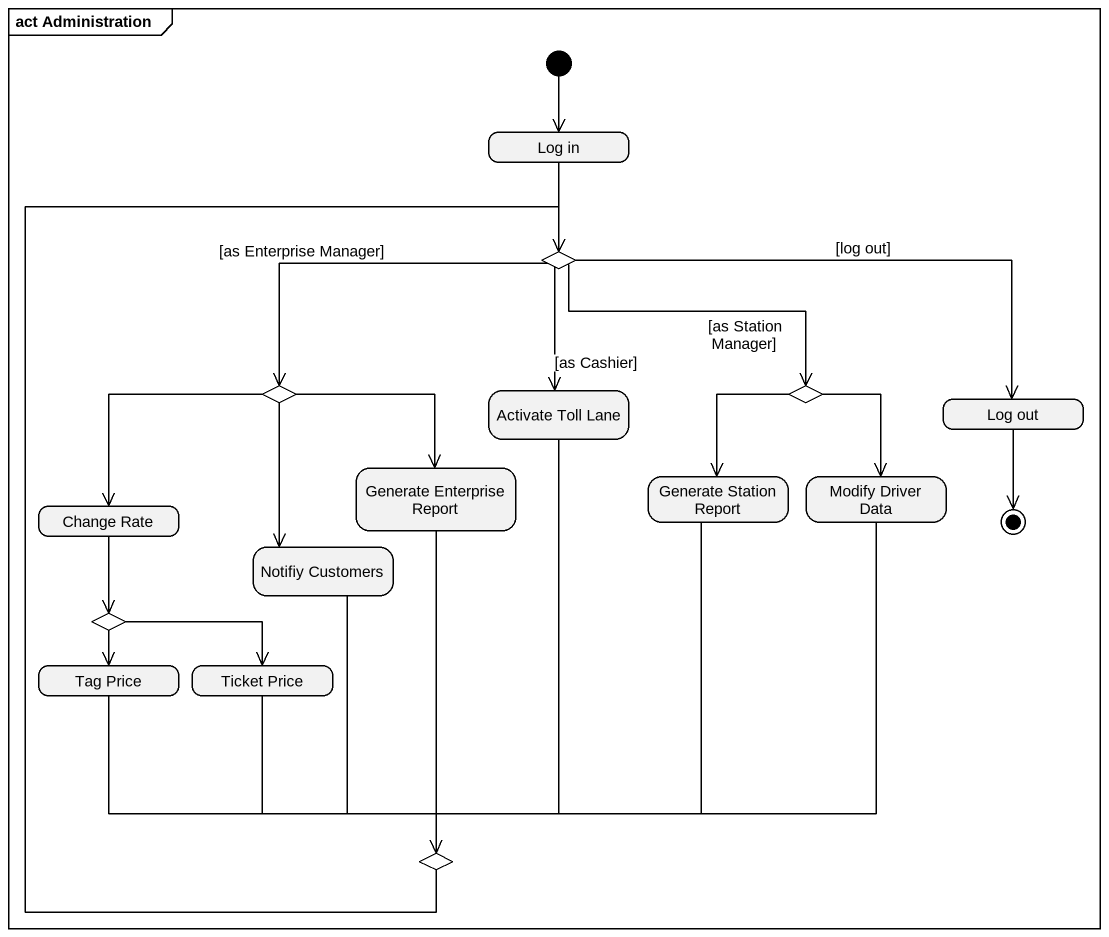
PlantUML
@startuml
mainframe act Administration
hide empty description
state "Log in" as Log_in
state choice1 <<choice>>
state choice2 <<choice>>
state "Activate Toll Lane" as Activate_Toll_Lane
state choice3 <<choice>>
state "Log out" as Log_out
state "Change Rate" as Change_Rate
state "Generate Enterprise Report" as Generate_Enterprise_Report
state "Generate Station Report" as Generate_Station_Report
state "Modify Driver Data" as Modify_Driver_Data
state "Notifiy Customers" as Notifiy_Customers
state choice4 <<choice>>
state "Tag Price" as Tag_Price
state "Ticket Price" as Ticket_Price
state choice5 <<choice>>
[*] --> Log_in
Log_in --> choice1
choice1 -left-> choice2 : [as Enterprise Manager]
choice1 --> Activate_Toll_Lane : [as Cashier]
choice1 -right-> choice3 : [as Station Manager]
choice1 -right-> Log_out : [log out]
choice2 --> Change_Rate
choice2 --> Generate_Enterprise_Report
choice2 --> Notifiy_Customers
Activate_Toll_Lane --> choice5
choice3 --> Generate_Station_Report
choice3 --> Modify_Driver_Data
Change_Rate --> choice4
Generate_Enterprise_Report --> choice5
Generate_Station_Report --> choice5
Modify_Driver_Data --> choice5
Notifiy_Customers --> choice5
choice4 --> Tag_Price
choice4 -right-> Ticket_Price
Tag_Price -right-> choice5
Ticket_Price --> choice5
choice5 -up-> choice1
Log_out --> [*]
@enduml
